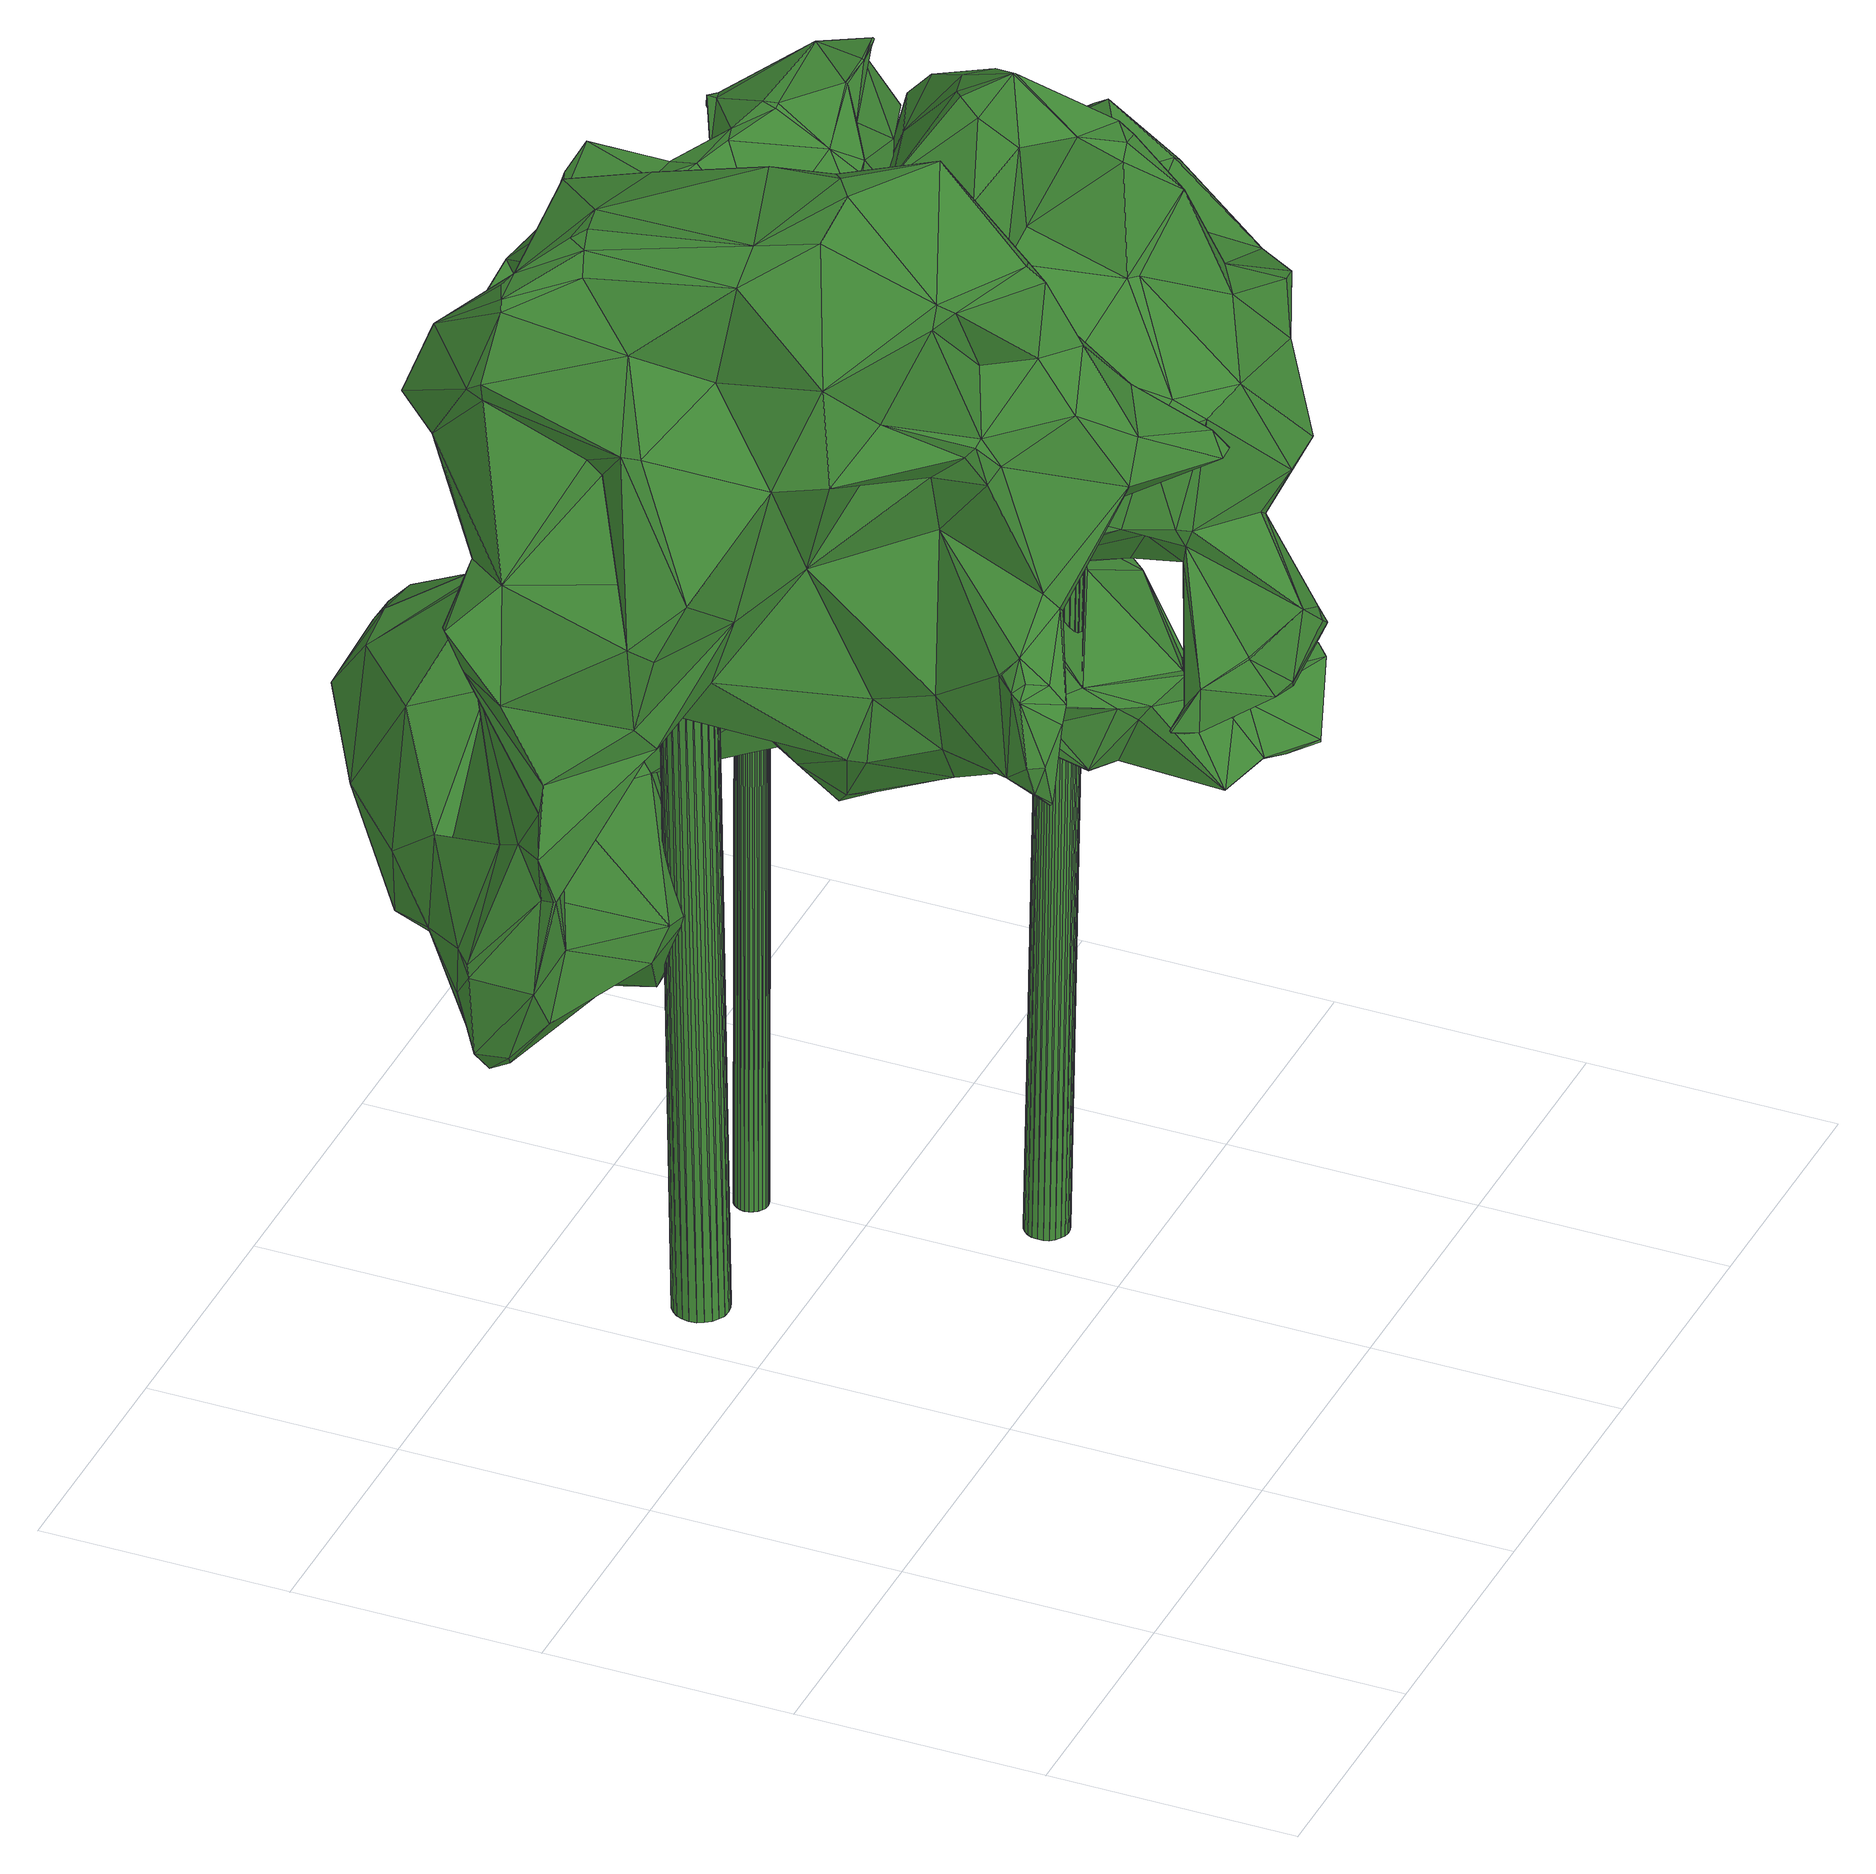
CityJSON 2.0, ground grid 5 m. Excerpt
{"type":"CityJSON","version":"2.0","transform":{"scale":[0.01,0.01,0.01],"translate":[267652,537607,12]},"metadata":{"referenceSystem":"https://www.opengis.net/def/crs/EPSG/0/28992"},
"CityObjects":{
"tree1":{"type":"SolitaryVegetationObject","attributes":{"gtid":27,"crown_width_m":12.55,"crown_median_z":28.43,"crown_r50_m":0.478,"crown_porosity":0.871,"trunk_H_m":15.51,"trunk_DBH_m":1.1,"trunk_radius_m":0.551,"trunk_base_height_m":12.92,"original_gtid":"27"},"geometry":[{"type":"Solid","lod":"3","boundaries":[[[[0,1,2]],[[3,1,0]],[[4,5,6]],[[7,8,9]],[[10,11,12]],[[13,14,15]],[[13,15,16]],[[17,18,19]],[[20,21,22]],[[23,24,25]],[[26,27,28]],[[29,30,31]],[[32,33,34]],[[35,36,37]],[[38,24,23]],[[39,40,41]],[[42,25,43]],[[15,44,45]],[[46,47,48]],[[49,50,51]],[[52,53,54]],[[55,56,57]],[[58,53,6]],[[48,59,60]],[[14,13,61]],[[62,24,63]],[[64,65,66]],[[65,67,66]],[[1,68,69]],[[70,71,5]],[[72,73,63]],[[74,75,76]],[[74,76,77]],[[1,69,78]],[[1,78,17]],[[79,80,81]],[[16,82,13]],[[83,84,85]],[[29,86,87]],[[29,31,86]],[[74,88,75]],[[89,88,74]],[[90,91,92]],[[11,93,94]],[[95,5,4]],[[96,97,98]],[[43,99,7]],[[100,101,102]],[[36,100,103]],[[96,98,82]],[[104,68,1]],[[104,1,3]],[[105,106,107]],[[107,108,105]],[[109,110,111]],[[112,113,114]],[[89,115,88]],[[80,99,116]],[[4,117,95]],[[118,9,68]],[[92,91,119]],[[120,91,90]],[[97,113,112]],[[121,53,52]],[[122,123,124]],[[112,53,121]],[[114,113,57]],[[43,7,42]],[[125,114,57]],[[53,112,6]],[[62,25,24]],[[97,55,113]],[[57,113,55]],[[126,127,128]],[[126,128,129]],[[48,130,46]],[[77,47,74]],[[9,8,68]],[[8,131,68]],[[61,13,82]],[[97,96,55]],[[97,112,121]],[[25,42,132]],[[95,117,112]],[[114,95,112]],[[112,117,6]],[[6,117,4]],[[53,58,54]],[[132,42,9]],[[27,133,134]],[[135,63,24]],[[136,107,137]],[[135,24,38]],[[31,30,138]],[[46,89,47]],[[139,140,21]],[[141,142,30]],[[143,125,144]],[[145,146,147]],[[145,147,148]],[[77,59,48]],[[57,149,125]],[[92,34,33]],[[106,150,107]],[[151,152,153]],[[82,16,96]],[[96,16,55]],[[154,77,155]],[[156,155,77]],[[83,157,158]],[[118,68,104]],[[159,134,160]],[[39,101,40]],[[25,62,116]],[[25,116,43]],[[15,14,44]],[[161,162,51]],[[163,160,164]],[[48,47,77]],[[57,56,149]],[[74,47,89]],[[165,73,72]],[[6,5,58]],[[166,165,161]],[[73,166,167]],[[73,167,168]],[[162,161,169]],[[170,161,165]],[[169,170,135]],[[171,172,173]],[[134,133,164]],[[79,174,69]],[[133,175,164]],[[26,133,27]],[[33,32,120]],[[90,33,120]],[[26,122,176]],[[164,160,134]],[[176,177,37]],[[35,37,177]],[[178,29,148]],[[179,120,180]],[[181,163,102]],[[182,150,106]],[[79,131,99]],[[176,122,177]],[[124,177,122]],[[51,50,161]],[[106,183,184]],[[84,83,158]],[[120,32,110]],[[120,110,185]],[[32,111,110]],[[67,44,66]],[[67,45,44]],[[176,186,175]],[[179,185,160]],[[179,160,181]],[[166,73,165]],[[179,180,185]],[[170,165,72]],[[186,164,175]],[[48,60,130]],[[149,60,187]],[[161,50,166]],[[164,186,103]],[[159,160,185]],[[10,93,11]],[[59,187,60]],[[176,175,26]],[[133,26,175]],[[149,130,60]],[[181,160,163]],[[188,189,71]],[[185,110,159]],[[134,159,109]],[[110,109,159]],[[92,190,191]],[[124,192,141]],[[142,141,192]],[[120,185,180]],[[85,193,140]],[[194,193,85]],[[195,196,197]],[[69,131,79]],[[67,65,198]],[[199,196,195]],[[164,102,163]],[[103,102,164]],[[12,65,200]],[[179,181,102]],[[179,102,101]],[[42,7,9]],[[103,100,102]],[[201,202,196]],[[39,41,203]],[[204,92,119]],[[79,81,205]],[[174,79,205]],[[36,40,100]],[[101,100,40]],[[114,70,95]],[[143,70,114]],[[206,207,129]],[[129,128,206]],[[125,143,114]],[[148,201,199]],[[87,201,148]],[[156,18,172]],[[135,72,63]],[[70,20,71]],[[143,20,70]],[[20,143,21]],[[123,192,124]],[[91,39,119]],[[105,183,106]],[[148,29,87]],[[94,93,208]],[[25,209,23]],[[87,86,31]],[[210,173,184]],[[138,142,153]],[[56,211,212]],[[148,147,178]],[[188,119,213]],[[213,214,188]],[[194,85,84]],[[95,70,5]],[[119,188,204]],[[43,116,99]],[[39,213,119]],[[214,215,188]],[[3,0,216]],[[3,216,16]],[[64,200,65]],[[104,45,67]],[[198,104,67]],[[94,197,209]],[[37,36,217]],[[187,218,140]],[[129,27,182]],[[27,219,182]],[[59,218,187]],[[220,76,2]],[[9,221,132]],[[94,221,222]],[[49,167,223]],[[166,50,49]],[[170,72,135]],[[169,161,170]],[[224,203,225]],[[226,28,151]],[[151,28,207]],[[131,69,68]],[[167,166,223]],[[156,172,171]],[[151,207,152]],[[91,120,227]],[[124,147,177]],[[157,228,158]],[[229,218,154]],[[229,154,171]],[[73,62,63]],[[209,221,94]],[[182,184,127]],[[2,76,75]],[[208,93,230]],[[115,216,88]],[[216,75,88]],[[220,2,17]],[[169,135,231]],[[52,54,232]],[[189,232,58]],[[156,19,18]],[[84,190,22]],[[54,58,232]],[[52,232,121]],[[64,121,232]],[[141,147,124]],[[178,147,141]],[[118,104,11]],[[216,0,75]],[[174,18,17]],[[17,233,174]],[[26,123,122]],[[35,146,36]],[[234,171,235]],[[157,235,210]],[[18,174,172]],[[92,22,190]],[[58,5,189]],[[189,64,232]],[[189,200,64]],[[149,236,130]],[[104,3,45]],[[87,31,201]],[[107,111,137]],[[31,138,201]],[[202,201,138]],[[35,177,147]],[[45,3,15]],[[15,3,16]],[[51,237,49]],[[174,205,172]],[[94,238,197]],[[225,197,238]],[[188,200,189]],[[188,12,200]],[[198,11,104]],[[75,0,2]],[[142,138,30]],[[17,78,233]],[[132,221,25]],[[209,25,221]],[[36,146,41]],[[138,237,202]],[[138,239,237]],[[191,190,34]],[[92,191,34]],[[173,210,235]],[[182,219,150]],[[214,240,230]],[[140,144,187]],[[139,144,140]],[[207,28,27]],[[154,155,171]],[[241,236,212]],[[242,236,241]],[[34,190,228]],[[158,190,84]],[[224,243,203]],[[66,97,121]],[[141,30,178]],[[29,178,30]],[[99,8,7]],[[107,150,109]],[[107,109,111]],[[94,222,11]],[[173,235,171]],[[64,66,121]],[[182,106,184]],[[5,71,189]],[[194,22,21]],[[84,22,194]],[[66,244,97]],[[195,245,199]],[[205,173,172]],[[37,217,176]],[[156,171,155]],[[229,140,218]],[[208,230,240]],[[226,123,28]],[[151,192,226]],[[237,239,49]],[[51,162,237]],[[202,237,162]],[[179,227,120]],[[101,227,179]],[[203,246,39]],[[213,39,246]],[[10,12,215]],[[10,215,214]],[[154,59,77]],[[59,154,218]],[[111,32,137]],[[137,34,228]],[[137,32,34]],[[127,247,128]],[[157,105,228]],[[85,229,234]],[[85,234,83]],[[229,85,140]],[[186,176,217]],[[186,217,103]],[[103,217,36]],[[148,245,145]],[[81,248,168]],[[91,227,39]],[[101,39,227]],[[41,225,203]],[[145,225,41]],[[146,145,41]],[[245,225,145]],[[245,148,199]],[[195,225,245]],[[197,225,195]],[[66,249,244]],[[44,14,249]],[[44,249,66]],[[250,206,128]],[[61,249,14]],[[244,249,61]],[[146,35,147]],[[230,93,10]],[[94,208,238]],[[79,99,80]],[[241,115,242]],[[241,212,115]],[[17,2,1]],[[156,77,76]],[[19,156,76]],[[166,49,223]],[[92,204,22]],[[82,98,244]],[[82,244,61]],[[97,244,98]],[[56,55,211]],[[21,143,144]],[[139,21,144]],[[46,242,89]],[[89,242,115]],[[115,212,216]],[[207,27,129]],[[247,250,128]],[[105,108,251]],[[210,184,183]],[[246,203,243]],[[246,243,214]],[[28,123,26]],[[188,215,12]],[[226,192,123]],[[142,151,153]],[[73,248,62]],[[19,76,17]],[[149,144,125]],[[187,144,149]],[[220,17,76]],[[130,242,46]],[[80,116,248]],[[81,80,248]],[[62,248,116]],[[12,11,198]],[[12,198,65]],[[168,248,73]],[[41,40,36]],[[109,150,219]],[[250,247,239]],[[188,71,204]],[[107,136,108]],[[228,108,136]],[[136,137,228]],[[168,247,127]],[[167,247,168]],[[49,239,247]],[[49,247,167]],[[205,184,173]],[[127,184,205]],[[230,10,214]],[[99,131,8]],[[134,109,219]],[[134,219,27]],[[209,197,196]],[[201,196,199]],[[204,71,20]],[[38,209,196]],[[38,23,209]],[[213,246,214]],[[243,240,214]],[[38,231,135]],[[9,118,221]],[[228,190,158]],[[127,81,168]],[[127,205,81]],[[20,22,204]],[[126,129,127]],[[129,182,127]],[[33,252,92]],[[130,236,242]],[[92,252,90]],[[33,90,252]],[[16,211,55]],[[16,216,211]],[[216,212,211]],[[142,192,151]],[[105,210,183]],[[105,251,228]],[[157,210,105]],[[228,251,108]],[[171,234,229]],[[118,222,221]],[[243,224,240]],[[225,240,224]],[[238,208,240]],[[238,240,225]],[[212,236,149]],[[250,239,153]],[[138,153,239]],[[212,149,56]],[[174,233,69]],[[78,69,233]],[[21,140,193]],[[21,193,194]],[[83,235,157]],[[234,235,83]],[[206,250,152]],[[153,152,250]],[[206,152,207]],[[162,169,231]],[[202,162,231]],[[196,202,231]],[[196,231,38]],[[118,11,222]],[[253,254,255]],[[253,255,256]],[[256,255,257]],[[256,257,258]],[[255,254,259]],[[255,259,257]],[[257,259,260]],[[257,260,258]],[[259,254,261]],[[259,261,260]],[[260,261,262]],[[260,262,258]],[[261,254,263]],[[261,263,262]],[[262,263,264]],[[262,264,258]],[[263,254,265]],[[263,265,264]],[[264,265,266]],[[264,266,258]],[[265,254,267]],[[265,267,266]],[[266,267,268]],[[266,268,258]],[[267,254,269]],[[267,269,268]],[[268,269,270]],[[268,270,258]],[[269,254,271]],[[269,271,270]],[[270,271,272]],[[270,272,258]],[[271,254,273]],[[271,273,272]],[[272,273,274]],[[272,274,258]],[[273,254,275]],[[273,275,274]],[[274,275,276]],[[274,276,258]],[[275,254,277]],[[275,277,276]],[[276,277,278]],[[276,278,258]],[[277,254,279]],[[277,279,278]],[[278,279,280]],[[278,280,258]],[[279,254,281]],[[279,281,280]],[[280,281,282]],[[280,282,258]],[[281,254,283]],[[281,283,282]],[[282,283,284]],[[282,284,258]],[[283,254,285]],[[283,285,284]],[[284,285,286]],[[284,286,258]],[[285,254,287]],[[285,287,286]],[[286,287,288]],[[286,288,258]],[[287,254,289]],[[287,289,288]],[[288,289,290]],[[288,290,258]],[[289,254,291]],[[289,291,290]],[[290,291,292]],[[290,292,258]],[[291,254,293]],[[291,293,292]],[[292,293,294]],[[292,294,258]],[[293,254,295]],[[293,295,294]],[[294,295,296]],[[294,296,258]],[[295,254,297]],[[295,297,296]],[[296,297,298]],[[296,298,258]],[[297,254,299]],[[297,299,298]],[[298,299,300]],[[298,300,258]],[[299,254,301]],[[299,301,300]],[[300,301,302]],[[300,302,258]],[[301,254,253]],[[301,253,302]],[[302,253,256]],[[302,256,258]]]]}]},
"tree2":{"type":"SolitaryVegetationObject","attributes":{"gtid":26,"crown_width_m":9.75,"crown_median_z":28.7,"crown_r50_m":0.43,"crown_porosity":0.887,"trunk_H_m":16.3,"trunk_DBH_m":0.864,"trunk_radius_m":0.432,"trunk_base_height_m":12.4,"original_gtid":"26"},"geometry":[{"type":"Solid","lod":"3","boundaries":[[[[303,304,305]],[[306,307,308]],[[309,310,311]],[[312,313,314]],[[315,316,317]],[[318,319,320]],[[321,322,323]],[[324,325,326]],[[327,328,329]],[[330,331,332]],[[333,334,335]],[[336,337,338]],[[308,339,306]],[[340,341,342]],[[343,344,345]],[[346,347,348]],[[349,350,351]],[[352,353,354]],[[352,355,353]],[[356,357,340]],[[358,359,360]],[[309,361,362]],[[309,362,363]],[[364,362,361]],[[365,311,366]],[[365,367,368]],[[315,364,316]],[[369,347,370]],[[371,372,373]],[[308,374,339]],[[375,376,377]],[[378,379,380]],[[381,382,383]],[[384,367,365]],[[347,346,385]],[[386,387,388]],[[345,385,327]],[[326,389,324]],[[378,306,339]],[[390,391,392]],[[393,394,395]],[[309,363,328]],[[396,397,398]],[[399,342,400]],[[401,400,342]],[[402,398,403]],[[404,316,364]],[[347,345,405]],[[388,387,406]],[[401,407,408]],[[342,407,401]],[[409,363,410]],[[345,327,382]],[[328,385,346]],[[402,403,411]],[[409,329,363]],[[409,383,329]],[[315,317,374]],[[362,315,412]],[[383,409,374]],[[410,374,409]],[[383,374,308]],[[383,308,381]],[[344,405,345]],[[413,405,344]],[[374,317,339]],[[377,414,375]],[[310,346,348]],[[310,328,346]],[[310,309,328]],[[327,329,382]],[[329,383,382]],[[415,416,417]],[[329,328,363]],[[418,419,420]],[[418,420,421]],[[368,367,371]],[[384,371,367]],[[422,323,423]],[[315,374,412]],[[424,425,426]],[[374,410,412]],[[351,350,427]],[[428,429,430]],[[431,314,313]],[[348,311,310]],[[432,433,413]],[[434,433,432]],[[435,436,437]],[[363,412,410]],[[438,439,440]],[[399,441,319]],[[318,320,340]],[[380,379,442]],[[364,315,362]],[[337,336,443]],[[444,443,336]],[[362,412,363]],[[445,446,447]],[[415,427,416]],[[387,448,418]],[[449,450,424]],[[389,441,400]],[[451,441,389]],[[406,418,421]],[[452,453,454]],[[455,454,456]],[[398,344,343]],[[396,457,397]],[[318,342,399]],[[458,459,411]],[[460,411,459]],[[370,347,461]],[[303,462,463]],[[327,385,328]],[[464,331,465]],[[464,332,331]],[[424,426,449]],[[466,320,467]],[[397,468,469]],[[470,471,465]],[[449,471,470]],[[472,462,427]],[[473,474,433]],[[458,471,475]],[[428,356,476]],[[475,471,449]],[[306,378,477]],[[478,428,430]],[[470,465,331]],[[355,479,396]],[[430,480,478]],[[344,398,402]],[[413,344,402]],[[398,397,403]],[[446,445,468]],[[431,481,314]],[[440,439,482]],[[435,483,484]],[[485,377,376]],[[485,376,375]],[[414,337,375]],[[377,486,414]],[[486,377,485]],[[487,488,358]],[[487,489,488]],[[334,488,490]],[[334,491,335]],[[492,493,494]],[[386,389,326]],[[313,495,496]],[[313,496,431]],[[497,498,499]],[[322,500,311]],[[321,500,322]],[[501,494,502]],[[484,503,436]],[[494,504,492]],[[493,502,494]],[[332,505,330]],[[506,330,505]],[[342,341,507]],[[387,418,406]],[[356,508,509]],[[510,511,512]],[[358,513,335]],[[514,515,486]],[[514,486,485]],[[389,386,516]],[[389,516,451]],[[510,512,483]],[[502,493,517]],[[424,416,350]],[[485,518,514]],[[519,514,518]],[[518,443,520]],[[518,520,519]],[[404,500,321]],[[466,521,320]],[[522,464,523]],[[432,425,434]],[[460,425,432]],[[335,513,333]],[[496,440,482]],[[524,319,441]],[[469,468,472]],[[475,426,458]],[[525,454,455]],[[326,448,386]],[[325,448,326]],[[526,379,378]],[[527,515,514]],[[447,446,492]],[[457,468,397]],[[528,529,420]],[[483,435,437]],[[530,483,437]],[[352,479,355]],[[304,509,531]],[[392,391,463]],[[489,368,532]],[[398,355,396]],[[343,355,398]],[[507,314,481]],[[522,523,458]],[[345,382,343]],[[533,534,423]],[[406,516,388]],[[524,516,406]],[[463,391,535]],[[506,505,417]],[[438,536,537]],[[334,490,532]],[[434,425,350]],[[506,450,470]],[[494,501,504]],[[369,366,311]],[[538,539,540]],[[399,319,318]],[[368,541,365]],[[542,323,322]],[[386,448,387]],[[359,335,521]],[[543,521,335]],[[482,539,342]],[[416,424,450]],[[482,439,539]],[[544,408,407]],[[393,545,478]],[[546,372,461]],[[485,375,518]],[[333,488,334]],[[324,420,325]],[[347,369,348]],[[311,348,369]],[[503,442,547]],[[548,436,503]],[[312,393,549]],[[419,325,420]],[[509,521,543]],[[520,538,540]],[[520,544,538]],[[313,549,495]],[[542,322,365]],[[530,550,483]],[[510,483,550]],[[504,447,492]],[[447,504,445]],[[515,390,486]],[[551,390,515]],[[434,349,473]],[[392,550,390]],[[510,550,392]],[[482,342,496]],[[370,461,371]],[[470,450,449]],[[323,422,552]],[[480,553,394]],[[312,545,393]],[[304,554,305]],[[531,509,543]],[[400,401,389]],[[555,379,526]],[[321,323,552]],[[440,553,438]],[[320,521,509]],[[556,452,454]],[[427,522,469]],[[464,522,427]],[[427,469,472]],[[373,557,371]],[[417,416,450]],[[415,417,505]],[[402,411,460]],[[457,446,468]],[[408,389,401]],[[330,506,331]],[[511,477,380]],[[378,380,477]],[[352,477,511]],[[466,360,521]],[[312,549,313]],[[511,558,559]],[[305,554,349]],[[342,318,340]],[[402,460,413]],[[413,460,432]],[[331,506,470]],[[349,434,350]],[[508,320,509]],[[449,426,475]],[[523,560,458]],[[452,352,453]],[[530,338,337]],[[437,338,530]],[[484,483,561]],[[484,561,380]],[[382,562,563]],[[480,394,393]],[[506,417,450]],[[535,391,390]],[[551,535,390]],[[529,564,499]],[[314,545,312]],[[427,415,464]],[[421,420,529]],[[505,332,464]],[[464,415,505]],[[495,565,496]],[[440,496,565]],[[549,395,565]],[[393,395,549]],[[359,521,360]],[[549,565,495]],[[463,462,472]],[[408,324,389]],[[429,515,566]],[[375,337,443]],[[422,547,442]],[[567,422,442]],[[527,566,515]],[[568,548,534]],[[509,303,356]],[[361,309,311]],[[371,461,372]],[[492,446,493]],[[457,493,446]],[[368,371,557]],[[569,570,559]],[[458,426,425]],[[323,571,423]],[[542,571,323]],[[479,572,558]],[[559,558,572]],[[342,539,407]],[[479,493,457]],[[479,457,396]],[[477,352,354]],[[467,320,319]],[[557,532,368]],[[513,488,333]],[[358,488,513]],[[339,317,526]],[[339,526,378]],[[304,531,554]],[[369,370,366]],[[341,545,507]],[[487,541,489]],[[351,427,462]],[[510,558,511]],[[390,550,573]],[[574,563,307]],[[355,563,574]],[[421,524,406]],[[462,303,351]],[[392,558,510]],[[373,372,433]],[[385,345,347]],[[542,541,571]],[[533,571,541]],[[413,433,575]],[[395,394,553]],[[384,366,370]],[[546,433,372]],[[370,371,384]],[[430,553,480]],[[364,500,404]],[[568,534,360]],[[467,576,568]],[[570,455,352]],[[435,484,436]],[[498,436,568]],[[569,577,570]],[[538,407,539]],[[544,407,538]],[[311,500,361]],[[442,484,380]],[[547,548,503]],[[414,486,337]],[[424,350,425]],[[416,427,350]],[[478,480,393]],[[529,578,338]],[[529,528,578]],[[336,338,578]],[[568,466,467]],[[504,501,445]],[[576,498,568]],[[522,458,411]],[[340,508,356]],[[542,365,541]],[[368,489,541]],[[456,453,352]],[[454,453,456]],[[525,556,454]],[[321,552,316]],[[438,519,540]],[[533,579,534]],[[487,579,533]],[[517,580,468]],[[568,436,548]],[[556,525,580]],[[525,468,580]],[[349,491,473]],[[308,307,562]],[[308,562,381]],[[322,311,365]],[[349,351,303]],[[373,474,557]],[[342,581,496]],[[337,573,530]],[[526,552,555]],[[567,555,552]],[[567,442,555]],[[553,582,395]],[[565,395,582]],[[316,404,321]],[[455,456,352]],[[483,512,561]],[[423,571,533]],[[392,463,525]],[[477,354,306]],[[375,443,518]],[[355,354,353]],[[574,354,355]],[[341,357,545]],[[438,540,439]],[[439,540,539]],[[544,324,408]],[[520,540,519]],[[340,357,341]],[[545,357,478]],[[537,536,429]],[[317,552,526]],[[317,316,552]],[[567,552,422]],[[508,340,320]],[[381,562,382]],[[583,392,525]],[[359,358,335]],[[423,547,422]],[[534,547,423]],[[335,491,543]],[[507,545,314]],[[405,413,575]],[[405,575,347]],[[546,575,433]],[[515,429,551]],[[551,429,428]],[[461,347,575]],[[461,575,546]],[[473,433,434]],[[533,541,487]],[[466,568,360]],[[498,576,499]],[[576,529,499]],[[576,421,529]],[[437,436,497]],[[507,581,342]],[[444,336,544]],[[440,565,582]],[[440,582,553]],[[433,474,373]],[[550,530,573]],[[334,473,491]],[[443,444,520]],[[544,520,444]],[[583,455,577]],[[489,532,490]],[[303,476,356]],[[484,442,503]],[[481,581,507]],[[481,431,581]],[[496,581,431]],[[382,563,343]],[[355,343,563]],[[562,307,563]],[[491,349,554]],[[380,561,511]],[[512,511,561]],[[400,441,399]],[[576,467,524]],[[576,524,421]],[[528,420,324]],[[388,516,386]],[[319,524,467]],[[509,304,303]],[[403,522,411]],[[403,397,522]],[[469,522,397]],[[580,559,572]],[[580,572,556]],[[445,517,468]],[[501,517,445]],[[502,517,501]],[[479,517,493]],[[558,517,479]],[[497,436,498]],[[534,548,547]],[[306,354,307]],[[574,307,354]],[[451,524,441]],[[419,448,325]],[[418,448,419]],[[365,366,384]],[[517,558,580]],[[570,577,455]],[[358,579,487]],[[580,569,559]],[[472,525,463]],[[425,460,459]],[[425,459,458]],[[352,559,570]],[[559,352,511]],[[468,525,472]],[[555,442,379]],[[338,564,529]],[[569,580,558]],[[392,577,569]],[[535,476,463]],[[583,577,392]],[[463,476,303]],[[428,476,535]],[[535,551,428]],[[497,499,564]],[[437,497,564]],[[437,564,338]],[[428,357,356]],[[428,478,357]],[[360,534,579]],[[452,556,352]],[[528,324,544]],[[569,558,392]],[[514,537,527]],[[488,489,490]],[[583,525,455]],[[360,579,358]],[[451,516,524]],[[361,500,364]],[[336,578,544]],[[528,544,578]],[[305,349,303]],[[556,572,352]],[[352,572,479]],[[486,573,337]],[[390,573,486]],[[491,554,543]],[[531,543,554]],[[532,557,474]],[[532,474,334]],[[473,334,474]],[[553,536,438]],[[430,536,553]],[[429,536,430]],[[523,464,560]],[[519,537,514]],[[566,527,537]],[[566,537,429]],[[438,537,519]],[[471,458,560]],[[465,471,560]],[[465,560,464]],[[584,585,586]],[[584,586,587]],[[587,586,588]],[[587,588,589]],[[586,585,590]],[[586,590,588]],[[588,590,591]],[[588,591,589]],[[590,585,592]],[[590,592,591]],[[591,592,593]],[[591,593,589]],[[592,585,594]],[[592,594,593]],[[593,594,595]],[[593,595,589]],[[594,585,596]],[[594,596,595]],[[595,596,597]],[[595,597,589]],[[596,585,598]],[[596,598,597]],[[597,598,599]],[[597,599,589]],[[598,585,600]],[[598,600,599]],[[599,600,601]],[[599,601,589]],[[600,585,602]],[[600,602,601]],[[601,602,603]],[[601,603,589]],[[602,585,604]],[[602,604,603]],[[603,604,605]],[[603,605,589]],[[604,585,606]],[[604,606,605]],[[605,606,607]],[[605,607,589]],[[606,585,608]],[[606,608,607]],[[607,608,609]],[[607,609,589]],[[608,585,610]],[[608,610,609]],[[609,610,611]],[[609,611,589]],[[610,585,612]],[[610,612,611]],[[611,612,613]],[[611,613,589]],[[612,585,614]],[[612,614,613]],[[613,614,615]],[[613,615,589]],[[614,585,616]],[[614,616,615]],[[615,616,617]],[[615,617,589]],[[616,585,618]],[[616,618,617]],[[617,618,619]],[[617,619,589]],[[618,585,620]],[[618,620,619]],[[619,620,621]],[[619,621,589]],[[620,585,622]],[[620,622,621]],[[621,622,623]],[[621,623,589]],[[622,585,624]],[[622,624,623]],[[623,624,625]],[[623,625,589]],[[624,585,626]],[[624,626,625]],[[625,626,627]],[[625,627,589]],[[626,585,628]],[[626,628,627]],[[627,628,629]],[[627,629,589]],[[628,585,630]],[[628,630,629]],[[629,630,631]],[[629,631,589]],[[630,585,632]],[[630,632,631]],[[631,632,633]],[[631,633,589]],[[632,585,584]],[[632,584,633]],[[633,584,587]],[[633,587,589]]]]}]},
"tree3":{"type":"SolitaryVegetationObject","attributes":{"gtid":25,"crown_width_m":6.96,"crown_median_z":31.64,"crown_r50_m":0.407,"crown_porosity":0.889,"trunk_H_m":18.77,"trunk_DBH_m":0.658,"trunk_radius_m":0.329,"trunk_base_height_m":12.87,"original_gtid":"25"},"geometry":[{"type":"Solid","lod":"3","boundaries":[[[[634,635,636]],[[637,636,635]],[[638,639,640]],[[641,642,643]],[[644,645,646]],[[639,647,648]],[[649,650,634]],[[651,652,653]],[[654,655,656]],[[657,658,659]],[[660,661,662]],[[663,664,665]],[[666,664,663]],[[667,668,669]],[[670,671,634]],[[672,673,674]],[[672,674,675]],[[676,635,634]],[[644,646,677]],[[678,679,651]],[[680,644,677]],[[680,677,681]],[[682,683,684]],[[685,686,687]],[[688,689,690]],[[691,692,693]],[[694,652,651]],[[695,645,696]],[[695,696,663]],[[697,698,699]],[[700,701,702]],[[703,676,671]],[[704,640,671]],[[692,705,706]],[[707,708,709]],[[645,677,646]],[[666,663,696]],[[656,710,711]],[[712,713,714]],[[712,715,713]],[[671,676,634]],[[639,716,640]],[[717,718,709]],[[715,719,713]],[[720,721,722]],[[723,724,725]],[[660,726,661]],[[714,661,726]],[[714,726,660]],[[727,728,689]],[[690,689,728]],[[682,684,637]],[[645,666,696]],[[639,729,716]],[[730,729,639]],[[731,732,733]],[[653,728,734]],[[636,735,634]],[[682,736,683]],[[737,738,739]],[[645,739,738]],[[738,740,684]],[[731,741,742]],[[743,744,745]],[[746,747,748]],[[660,662,691]],[[749,750,751]],[[651,752,753]],[[678,754,755]],[[742,756,757]],[[640,704,638]],[[655,758,722]],[[759,722,758]],[[760,761,762]],[[763,764,765]],[[763,766,764]],[[767,768,769]],[[642,770,771]],[[755,754,756]],[[755,756,742]],[[652,770,642]],[[652,730,770]],[[772,773,774]],[[737,775,776]],[[691,693,777]],[[670,704,671]],[[684,683,738]],[[736,738,683]],[[645,738,736]],[[638,704,670]],[[778,687,779]],[[780,710,781]],[[712,660,782]],[[684,636,637]],[[767,783,768]],[[739,784,785]],[[680,785,784]],[[771,648,786]],[[762,643,786]],[[744,787,788]],[[701,673,720]],[[722,656,655]],[[789,751,706]],[[789,706,655]],[[790,744,791]],[[756,792,757]],[[657,793,794]],[[776,775,795]],[[793,723,796]],[[797,793,796]],[[797,794,793]],[[723,798,768]],[[799,658,767]],[[715,800,724]],[[690,801,764]],[[657,659,802]],[[793,657,802]],[[634,650,670]],[[688,727,689]],[[652,694,803]],[[804,805,759]],[[797,796,723]],[[797,723,768]],[[656,711,654]],[[660,806,807]],[[794,767,657]],[[767,658,657]],[[799,767,808]],[[677,698,681]],[[766,641,668]],[[764,801,765]],[[653,765,801]],[[685,778,647]],[[669,708,667]],[[715,724,719]],[[802,659,809]],[[659,807,809]],[[703,810,757]],[[742,741,772]],[[731,811,732]],[[812,732,811]],[[671,812,810]],[[671,810,703]],[[731,733,741]],[[761,813,669]],[[635,676,792]],[[781,721,673]],[[805,814,701]],[[809,805,815]],[[804,759,816]],[[817,775,785]],[[652,765,653]],[[658,818,659]],[[790,693,787]],[[819,732,820]],[[792,821,635]],[[822,821,792]],[[778,823,824]],[[778,685,687]],[[767,769,808]],[[761,668,762]],[[668,643,762]],[[728,653,801]],[[678,753,754]],[[825,718,808]],[[720,702,701]],[[659,826,807]],[[798,723,725]],[[769,798,725]],[[827,828,829]],[[790,787,744]],[[776,740,737]],[[700,702,720]],[[795,775,830]],[[686,831,832]],[[795,833,834]],[[694,835,774]],[[824,762,786]],[[698,697,681]],[[710,721,781]],[[777,780,660]],[[661,816,836]],[[661,836,705]],[[772,716,773]],[[654,711,813]],[[662,661,691]],[[804,837,805]],[[838,805,837]],[[698,663,699]],[[653,752,651]],[[839,752,653]],[[785,681,697]],[[785,697,817]],[[681,785,680]],[[737,785,775]],[[722,759,840]],[[812,820,732]],[[685,831,686]],[[665,664,748]],[[760,762,824]],[[829,828,707]],[[701,841,805]],[[739,785,737]],[[805,809,814]],[[663,842,743]],[[722,721,710]],[[717,843,718]],[[654,760,789]],[[782,660,844]],[[668,667,766]],[[834,821,735]],[[794,783,767]],[[845,713,838]],[[809,815,719]],[[787,750,788]],[[830,817,746]],[[832,745,846]],[[832,846,847]],[[668,641,643]],[[843,826,799]],[[802,724,793]],[[793,724,723]],[[655,654,789]],[[787,693,692]],[[727,734,728]],[[673,721,720]],[[719,815,713]],[[697,699,743]],[[663,743,699]],[[825,709,718]],[[654,761,760]],[[786,778,824]],[[842,665,734]],[[703,757,792]],[[703,792,676]],[[763,642,641]],[[639,648,730]],[[848,667,849]],[[688,690,828]],[[709,708,777]],[[717,709,777]],[[764,828,690]],[[826,660,807]],[[832,847,686]],[[839,665,748]],[[824,823,760]],[[745,788,846]],[[814,809,807]],[[736,682,850]],[[666,833,664]],[[830,664,833]],[[730,771,770]],[[694,851,803]],[[651,679,694]],[[835,694,679]],[[816,759,836]],[[852,853,708]],[[711,853,852]],[[822,854,735]],[[753,678,651]],[[834,850,682]],[[830,748,664]],[[650,831,685]],[[649,831,650]],[[705,692,691]],[[805,806,840]],[[791,827,829]],[[791,744,827]],[[743,827,744]],[[827,743,688]],[[707,828,708]],[[722,841,700]],[[840,841,722]],[[768,798,769]],[[788,745,744]],[[842,663,665]],[[722,710,656]],[[766,763,641]],[[743,842,688]],[[688,842,734]],[[779,751,855]],[[779,855,823]],[[706,758,655]],[[830,775,817]],[[839,747,854]],[[670,856,638]],[[706,705,758]],[[680,784,644]],[[734,839,653]],[[745,832,746]],[[745,746,817]],[[777,660,691]],[[845,714,713]],[[717,844,843]],[[833,850,834]],[[678,755,679]],[[776,636,740]],[[684,740,636]],[[737,740,738]],[[706,751,750]],[[706,750,692]],[[780,853,711]],[[789,855,751]],[[640,716,819]],[[769,857,825]],[[795,636,776]],[[693,707,777]],[[829,707,791]],[[791,707,790]],[[694,774,851]],[[660,712,714]],[[693,790,707]],[[772,835,742]],[[774,835,772]],[[803,730,652]],[[765,652,642]],[[773,851,774]],[[778,648,647]],[[645,784,739]],[[644,784,645]],[[736,666,645]],[[850,666,736]],[[666,850,833]],[[665,839,734]],[[697,745,817]],[[743,745,697]],[[809,724,802]],[[654,813,761]],[[760,823,855]],[[760,855,789]],[[725,782,769]],[[759,805,840]],[[642,771,643]],[[822,792,756]],[[753,822,754]],[[822,756,754]],[[822,753,854]],[[673,806,674]],[[660,674,806]],[[839,854,752]],[[833,795,830]],[[708,853,777]],[[643,771,786]],[[747,735,854]],[[746,748,830]],[[805,838,815]],[[708,858,859]],[[839,748,747]],[[700,720,722]],[[781,660,780]],[[711,710,780]],[[777,857,717]],[[727,688,734]],[[786,648,778]],[[771,730,648]],[[692,750,787]],[[675,674,660]],[[637,821,682]],[[635,821,637]],[[772,819,716]],[[741,819,772]],[[742,757,810]],[[741,733,732]],[[742,679,755]],[[835,679,742]],[[728,801,690]],[[822,735,821]],[[663,698,695]],[[677,695,698]],[[794,797,783]],[[827,688,828]],[[803,729,730]],[[773,729,851]],[[795,735,636]],[[803,851,729]],[[766,667,764]],[[700,841,701]],[[668,761,669]],[[716,729,773]],[[673,841,840]],[[673,814,841]],[[701,814,673]],[[645,695,677]],[[843,844,826]],[[765,642,763]],[[847,779,687]],[[847,687,686]],[[795,834,735]],[[660,826,844]],[[847,749,779]],[[768,783,797]],[[823,778,779]],[[751,779,749]],[[852,813,711]],[[852,669,813]],[[640,820,671]],[[819,820,640]],[[852,708,669]],[[859,858,848]],[[847,846,749]],[[750,749,846]],[[788,750,846]],[[691,661,705]],[[714,816,661]],[[780,777,853]],[[675,660,781]],[[814,806,841]],[[673,840,806]],[[841,806,805]],[[675,781,673]],[[831,860,832]],[[746,832,860]],[[708,828,764]],[[834,682,821]],[[649,860,831]],[[672,675,673]],[[758,861,759]],[[836,759,861]],[[836,861,705]],[[758,705,861]],[[746,860,747]],[[649,634,860]],[[634,735,860]],[[735,747,860]],[[812,671,820]],[[707,709,857]],[[814,807,806]],[[769,825,808]],[[848,849,859]],[[719,724,809]],[[713,815,838]],[[845,838,837]],[[816,845,837]],[[816,714,845]],[[804,816,837]],[[799,818,658]],[[826,659,818]],[[799,826,818]],[[650,856,670]],[[638,856,639]],[[647,639,856]],[[742,811,731]],[[715,712,800]],[[741,732,819]],[[685,856,650]],[[647,856,685]],[[753,752,854]],[[812,811,742]],[[812,742,810]],[[712,782,800]],[[725,724,800]],[[725,800,782]],[[708,849,667]],[[862,857,769]],[[799,808,718]],[[799,718,843]],[[859,849,708]],[[708,764,858]],[[848,858,667]],[[764,667,858]],[[862,782,844]],[[862,769,782]],[[709,825,857]],[[862,844,857]],[[844,717,857]],[[777,707,857]],[[863,864,865]],[[863,865,866]],[[866,865,867]],[[866,867,868]],[[865,864,869]],[[865,869,867]],[[867,869,870]],[[867,870,868]],[[869,864,871]],[[869,871,870]],[[870,871,872]],[[870,872,868]],[[871,864,873]],[[871,873,872]],[[872,873,874]],[[872,874,868]],[[873,864,875]],[[873,875,874]],[[874,875,876]],[[874,876,868]],[[875,864,877]],[[875,877,876]],[[876,877,878]],[[876,878,868]],[[877,864,879]],[[877,879,878]],[[878,879,880]],[[878,880,868]],[[879,864,881]],[[879,881,880]],[[880,881,882]],[[880,882,868]],[[881,864,883]],[[881,883,882]],[[882,883,884]],[[882,884,868]],[[883,864,885]],[[883,885,884]],[[884,885,886]],[[884,886,868]],[[885,864,887]],[[885,887,886]],[[886,887,888]],[[886,888,868]],[[887,864,889]],[[887,889,888]],[[888,889,890]],[[888,890,868]],[[889,864,891]],[[889,891,890]],[[890,891,892]],[[890,892,868]],[[891,864,893]],[[891,893,892]],[[892,893,894]],[[892,894,868]],[[893,864,895]],[[893,895,894]],[[894,895,896]],[[894,896,868]],[[895,864,897]],[[895,897,896]],[[896,897,898]],[[896,898,868]],[[897,864,899]],[[897,899,898]],[[898,899,900]],[[898,900,868]],[[899,864,901]],[[899,901,900]],[[900,901,902]],[[900,902,868]],[[901,864,903]],[[901,903,902]],[[902,903,904]],[[902,904,868]],[[903,864,905]],[[903,905,904]],[[904,905,906]],[[904,906,868]],[[905,864,907]],[[905,907,906]],[[906,907,908]],[[906,908,868]],[[907,864,909]],[[907,909,908]],[[908,909,910]],[[908,910,868]],[[909,864,911]],[[909,911,910]],[[910,911,912]],[[910,912,868]],[[911,864,863]],[[911,863,912]],[[912,863,866]],[[912,866,868]]]]}]}
},
"vertices":[
[592,1159,959],[594,1252,1227],[429,1144,1022],[617,1178,951],[826,1903,1245],[693,1822,1376],[872,1892,1260],[698,851,1229],[648,902,1227],[717,880,1213],[585,1329,1651],[707,1133,1399],[832,1424,1471],[944,1352,716],[975,1324,745],[859,1265,778],[743,1254,747],[347,1324,1304],[250,1207,1452],[137,1238,1253],[587,1562,1598],[491,1534,1402],[550,1551,1669],[741,562,1419],[678,524,1426],[739,610,1372],[495,643,2489],[345,805,2349],[486,648,2437],[893,267,2064],[743,350,2120],[857,231,2033],[246,1470,2237],[375,1653,2103],[342,1578,2049],[859,736,2429],[827,970,2467],[809,779,2523],[710,503,1488],[743,1338,2183],[693,1238,2363],[861,1030,2220],[750,775,1275],[692,712,1299],[941,1363,864],[821,1373,1034],[136,1376,830],[94,1319,894],[74,1380,900],[457,462,1781],[425,436,1750],[450,401,1741],[1102,1758,1121],[1077,1808,1123],[1079,1807,1129],[777,1521,674],[531,1622,790],[562,1747,810],[919,1869,1273],[34,1374,1093],[78,1415,1023],[947,1357,718],[642,562,1385],[399,377,1515],[991,1574,1297],[1004,1379,1245],[992,1473,999],[947,1349,1187],[663,1030,1302],[611,1066,1392],[611,1826,1344],[744,1615,1506],[391,404,1538],[410,468,1545],[107,1244,982],[377,1158,969],[159,1235,1114],[24,1240,1099],[594,1393,1451],[547,844,1395],[537,800,1408],[567,801,1530],[858,1467,678],[152,1435,1682],[236,1512,1705],[204,1436,1645],[893,233,2034],[895,236,2030],[369,1233,909],[138,1336,852],[412,1651,2094],[557,1593,2087],[533,1643,1902],[713,1036,1523],[757,985,1559],[662,1916,1206],[805,1512,668],[810,1709,843],[848,1500,675],[626,878,1260],[662,1279,2506],[649,1451,2452],[505,1325,2510],[664,1048,2579],[658,1281,1232],[92,1084,1859],[131,983,1958],[236,1159,2176],[350,1244,2042],[311,1176,2348],[287,1419,2394],[232,1435,2264],[773,1876,1071],[619,1763,836],[558,1834,1070],[392,1302,893],[673,685,1322],[758,1917,1159],[671,1042,1315],[705,1476,1990],[379,1591,2265],[1062,1698,1044],[700,552,2470],[527,619,2457],[722,524,2428],[416,1689,1050],[564,788,2074],[474,892,1852],[560,683,2056],[323,781,2153],[173,1429,862],[643,983,1290],[773,832,1292],[456,857,2591],[376,989,2507],[400,372,1519],[329,1265,2083],[250,1439,2217],[705,351,2034],[357,1544,1156],[201,1384,1281],[739,457,2296],[662,439,2194],[459,1681,1344],[347,1576,1160],[761,774,2166],[853,814,2356],[823,615,2334],[890,454,2051],[362,1595,940],[237,1120,2179],[570,587,2161],[558,593,2146],[580,552,2102],[55,1239,1289],[40,1209,1302],[43,1204,1302],[55,1320,1697],[116,1456,1787],[359,1287,2461],[399,1301,2492],[401,438,1723],[452,368,1707],[442,1313,2510],[443,984,2560],[377,414,1599],[412,460,1731],[451,501,1737],[529,661,1600],[429,366,1677],[390,383,1602],[0,1221,1417],[262,1115,1513],[178,1061,1595],[366,1124,1537],[575,854,2622],[709,728,2650],[727,561,2460],[868,418,2141],[361,1424,2432],[338,1440,2417],[425,1340,2493],[296,886,2134],[111,1039,1834],[324,971,1806],[299,1423,2414],[623,888,2622],[106,1425,1100],[731,1494,1697],[907,1568,1425],[296,1479,1828],[345,1573,2046],[676,519,2290],[306,1333,1330],[280,1430,1643],[751,751,1747],[753,585,1751],[779,772,1702],[790,1352,1313],[849,549,1919],[914,1523,1425],[824,513,1851],[593,435,1808],[866,1045,2056],[654,1563,1689],[344,1026,1645],[555,613,2121],[452,736,2226],[683,975,1740],[768,770,1628],[130,1087,1659],[688,1480,782],[454,1476,793],[715,1443,1991],[693,1344,1844],[730,1488,1696],[587,1238,763],[688,926,2581],[49,1383,1111],[395,1039,2273],[282,1340,1127],[770,868,1320],[689,1020,1416],[442,491,1745],[846,1030,2012],[836,966,1987],[628,616,2279],[536,1469,2253],[201,1380,1855],[128,1316,1346],[552,1192,1734],[577,514,1606],[999,1631,1288],[444,1247,1619],[49,1241,1483],[50,1233,1548],[318,1477,881],[572,431,1827],[710,948,1747],[574,466,1849],[683,1090,1934],[294,1430,882],[173,1397,842],[703,1154,1985],[918,1424,791],[785,731,1968],[685,1267,1994],[629,696,1894],[530,647,1484],[939,1397,820],[568,574,2063],[320,1135,1849],[391,1651,2094],[630,1144,93],[575,1145,92],[628,1159,92],[610,1162,1644],[608,1176,1644],[555,1163,1643],[623,1172,92],[603,1190,1644],[614,1184,92],[595,1201,1643],[603,1192,92],[583,1210,1643],[590,1198,91],[570,1216,1643],[576,1200,91],[556,1218,1643],[561,1198,91],[541,1216,1643],[548,1193,91],[528,1211,1642],[537,1184,91],[517,1202,1642],[528,1173,91],[508,1191,1642],[522,1160,91],[502,1177,1643],[520,1146,91],[500,1163,1643],[522,1131,91],[502,1149,1643],[527,1118,92],[507,1136,1643],[536,1106,92],[516,1124,1643],[547,1098,92],[527,1115,1644],[560,1092,92],[540,1109,1644],[574,1090,93],[555,1107,1644],[589,1092,93],[569,1109,1644],[602,1097,93],[582,1115,1644],[614,1106,93],[594,1123,1644],[622,1117,93],[603,1134,1644],[628,1130,93],[608,1148,1644],
[1138,641,1613],[1279,708,1741],[1205,590,1765],[779,912,2151],[811,803,2285],[843,885,2357],[1062,731,2620],[1137,557,2515],[1243,662,2450],[1379,250,1262],[1380,254,1245],[1406,277,1269],[1108,973,2398],[1239,1021,2387],[1043,991,2318],[1414,632,1330],[1465,758,1402],[1455,747,1409],[1334,794,2292],[1378,773,2305],[1426,931,2182],[1416,897,1078],[1436,926,1058],[1450,931,1049],[1001,682,2333],[1043,599,2527],[970,683,2526],[805,284,1443],[816,259,1446],[773,297,1462],[1638,531,1826],[1553,529,1843],[1529,595,1698],[1215,909,1271],[1073,923,1321],[1211,866,1413],[897,967,2266],[1403,623,1336],[1348,523,1205],[1360,517,1197],[859,533,2157],[908,353,2099],[1013,487,2264],[1093,522,2505],[1149,433,2389],[1132,525,2497],[1200,439,1692],[1099,308,1640],[1118,479,1666],[898,854,1953],[952,729,2087],[800,861,2143],[823,623,2057],[1245,666,1426],[1195,454,1292],[1608,743,1899],[1465,705,1787],[1528,830,1841],[1180,821,2533],[1131,865,2537],[1059,733,2621],[1231,969,2448],[1446,711,2327],[1327,633,2260],[1469,579,2215],[1503,593,2177],[1161,595,2367],[1288,561,2211],[1405,388,2110],[1304,286,2151],[1407,372,2077],[921,913,2429],[949,857,1176],[929,854,1172],[926,855,1175],[892,992,2147],[956,872,2096],[928,1004,1952],[843,733,2375],[908,681,2313],[868,730,2459],[1453,583,2228],[1066,518,2479],[1521,898,1086],[1560,1060,1226],[1571,970,1219],[1484,809,1099],[928,811,1436],[937,734,1551],[934,768,1578],[1179,319,1266],[1134,329,1258],[1144,272,1180],[760,567,1895],[830,421,1842],[851,376,2036],[1477,707,1231],[1492,701,1175],[1488,700,1173],[919,289,2065],[885,336,1829],[1247,981,2430],[1034,473,2260],[1571,1003,1247],[1347,526,1201],[1443,730,1179],[990,773,2556],[1012,817,2577],[907,313,1818],[1045,839,2562],[1005,259,2097],[952,875,1304],[819,291,1492],[986,232,1552],[851,311,1432],[1556,1063,1227],[1454,980,1230],[1419,1004,1260],[1495,1012,1288],[1343,1019,2117],[1514,926,2075],[1074,140,1595],[1063,234,1781],[1051,125,1613],[1026,382,1657],[1067,599,1295],[1065,529,1268],[1087,471,1276],[1402,329,1220],[1143,174,1917],[1265,271,2031],[1201,291,1838],[1106,896,1709],[1279,920,1728],[1251,965,1591],[1112,548,1120],[1245,493,1149],[1184,434,1143],[1495,799,1275],[1131,970,1984],[1034,816,1262],[1158,840,1331],[642,611,1619],[632,606,1628],[603,607,1619],[1447,933,1050],[1045,103,1587],[986,148,1476],[1502,861,1261],[915,588,2007],[1039,748,2004],[1059,634,1806],[1097,845,1814],[1127,766,1894],[725,615,1794],[957,114,1668],[1036,231,1802],[1078,189,1880],[1264,402,2162],[1035,474,1650],[1005,653,1592],[816,257,1542],[910,149,1495],[1428,835,1652],[1509,915,1517],[772,609,1752],[922,412,1776],[983,145,1475],[932,123,1521],[1002,477,1656],[1334,468,1894],[1394,424,2010],[1000,94,1622],[1022,713,1517],[875,938,1963],[1179,442,1295],[760,689,1879],[1113,417,1288],[1403,331,1223],[1301,447,1163],[1068,929,1675],[1130,898,1783],[936,804,1197],[937,850,1338],[1680,734,1968],[1634,546,1855],[1562,649,1946],[1540,553,1887],[1401,579,1754],[600,608,1622],[622,649,1698],[600,704,1551],[1254,207,1163],[1344,353,1178],[1278,973,1597],[1433,986,1586],[1404,980,1552],[1212,780,2426],[631,705,1547],[628,707,1550],[1329,938,1869],[601,699,1550],[776,301,1463],[848,308,1429],[1388,352,1229],[1332,726,1431],[1322,793,1549],[802,958,1685],[785,967,1839],[841,957,1786],[1639,536,1824],[973,711,1222],[968,647,1300],[1556,942,1230],[736,687,1724],[987,741,1221],[1069,588,1113],[1101,612,1248],[1471,692,1676],[917,330,1774],[896,196,1578],[1503,881,1407],[1019,622,1741],[1007,982,2247],[986,670,1241],[1274,942,1257],[1348,989,1286],[1055,882,1572],[1404,666,1727],[1426,463,2029],[1591,851,2038],[1508,916,1859],[981,699,1513],[1086,496,1240],[1066,587,1116],[1225,511,1196],[1260,498,1158],[1116,552,1125],[1510,657,2158],[1460,744,2301],[1469,616,1670],[1302,756,1282],[1237,364,1270],[1270,281,2158],[1354,989,2066],[1343,937,1870],[1255,207,1168],[1001,854,1579],[970,646,1303],[1184,923,2271],[1054,311,1154],[1377,610,1745],[1068,894,2216],[802,649,1870],[1426,405,2069],[765,879,1722],[822,914,1793],[894,193,1576],[883,954,1850],[834,750,2338],[837,786,2243],[1341,838,1452],[1200,252,1159],[1010,643,1238],[1170,845,2167],[1446,899,1660],[836,922,1776],[873,933,1836],[1424,766,2129],[764,690,1876],[1005,838,1496],[820,835,2170],[1172,346,2166],[1483,956,1525],[1052,867,1663],[1234,927,1264],[1582,807,1927],[764,658,1770],[1389,352,1225],[1145,275,1176],[1082,802,1640],[1168,694,39],[1125,695,40],[1167,706,39],[1191,672,1670],[1190,683,1670],[1148,673,1670],[1163,716,40],[1186,694,1670],[1156,725,40],[1179,703,1670],[1147,732,40],[1170,710,1670],[1137,737,40],[1160,714,1671],[1126,738,40],[1149,716,1671],[1114,737,41],[1138,714,1671],[1104,733,41],[1127,710,1671],[1095,726,41],[1118,703,1671],[1088,717,41],[1111,695,1671],[1083,707,41],[1107,684,1671],[1082,696,41],[1105,673,1671],[1083,684,40],[1106,662,1671],[1087,674,40],[1110,651,1670],[1094,665,40],[1117,642,1670],[1103,658,40],[1126,635,1670],[1113,653,40],[1136,631,1670],[1124,652,39],[1148,629,1670],[1136,653,39],[1159,631,1670],[1146,657,39],[1169,635,1670],[1155,664,39],[1178,642,1669],[1162,673,39],[1185,651,1669],[1167,683,39],[1190,661,1670],
[733,1096,2350],[741,1225,2490],[671,1297,2424],[689,1291,2472],[900,966,2422],[1013,953,2326],[929,972,2446],[1150,1129,2009],[1110,1159,2064],[1103,1035,1975],[585,1621,2111],[680,1577,2222],[588,1623,2110],[952,941,2200],[956,942,2199],[777,1086,2218],[795,1052,2309],[1077,1266,2313],[1137,1214,2274],[1106,1288,2103],[1147,952,1687],[984,875,1553],[1014,897,1534],[1088,1435,1166],[1091,1432,1168],[1004,1327,1193],[945,1173,1366],[800,1035,1480],[844,1046,1567],[745,1475,2002],[707,1466,2190],[870,1363,2063],[713,1499,2201],[1226,1158,1802],[1229,1096,1847],[1181,1090,1808],[864,981,2421],[876,1019,2492],[785,1035,1435],[940,933,1321],[847,1103,1323],[802,1031,1479],[797,1186,2516],[588,1622,2092],[1001,1318,2429],[1029,1265,2443],[580,1590,2079],[574,1579,1996],[733,1440,2486],[699,1469,2431],[660,1455,2404],[816,1059,2179],[850,1087,2033],[881,1028,2067],[964,1301,1853],[1046,1155,1964],[1152,1206,1901],[843,1141,1643],[790,1084,1678],[847,1173,1661],[1187,1131,2358],[616,1591,2085],[693,1522,2177],[734,1445,2000],[577,1581,1995],[743,1473,1999],[958,907,1346],[961,922,1274],[964,920,1275],[882,1129,2548],[904,969,2435],[758,1014,1568],[795,995,1653],[990,1254,1647],[1140,1228,1747],[1102,1352,1488],[1017,958,1536],[1127,980,1659],[853,1250,1350],[775,1269,1298],[752,1164,1363],[792,1329,1297],[1090,984,2389],[1103,1349,1486],[1111,1390,1450],[789,1296,1285],[965,923,1275],[959,910,1347],[963,879,1403],[954,1479,1266],[851,1339,1269],[949,1460,1354],[786,1076,1379],[981,1231,2032],[1087,1254,2082],[1122,1040,2350],[1026,1038,2253],[1038,1003,2641],[1013,1009,2606],[1038,1000,2639],[964,1360,2060],[801,1194,2369],[779,1495,2314],[593,1429,2288],[618,1483,2335],[598,1474,2287],[613,1405,2320],[1059,1015,2603],[1060,1126,2586],[896,1436,1915],[892,1421,1813],[846,1308,1934],[839,1303,2100],[850,1170,2271],[841,1306,2101],[816,991,1879],[826,1080,1739],[817,978,1846],[1039,1224,2262],[993,1290,2391],[965,1301,2479],[1000,1292,2466],[957,1278,2484],[892,1159,2551],[762,1011,1568],[731,993,1359],[1077,993,1821],[1138,989,1847],[1120,958,1977],[1156,1192,2048],[1209,1225,1905],[1157,1225,2072],[1209,1174,1895],[1076,1547,1281],[968,1530,1294],[978,1462,1377],[1083,1167,2080],[995,1023,2145],[1072,1039,2580],[1193,1014,2391],[1181,1044,2383],[636,1312,2144],[633,1349,2320],[1031,1188,1581],[945,913,2098],[942,999,1967],[1003,988,1535],[973,927,1488],[970,1288,1346],[1029,1527,1268],[641,1513,2163],[610,1405,2149],[1098,916,2047],[846,1238,1718],[844,1254,1788],[976,951,1687],[882,1242,1705],[962,1436,1737],[828,1194,2521],[972,1438,1226],[1054,1470,1196],[665,1359,2309],[970,1468,1244],[997,1484,1241],[952,1511,1298],[1126,1414,1338],[833,1332,1297],[1120,1250,2076],[962,1352,1209],[1172,1070,2342],[709,1057,1292],[743,1033,1274],[853,1105,1318],[951,1195,1318],[1188,1489,1381],[854,1282,1284],[893,1128,2554],[1013,1013,2608],[971,1028,2577],[1160,976,1693],[852,1107,1315],[814,1269,1290],[733,1117,1376],[714,1387,2004],[1033,1362,1246],[978,1009,2490],[971,1024,2575],[756,1285,2469],[832,1237,2460],[975,989,1971],[1079,921,2005],[1108,1393,1450],[1016,1216,1360],[1007,1390,1820],[1039,1353,1788],[1004,1418,1756],[703,1342,2162],[787,1078,2200],[860,1176,2014],[740,1465,2284],[726,1412,2384],[1103,1112,2415],[781,1034,1436],[710,1061,1292],[752,1099,1303],[939,1273,2125],[760,994,1329],[938,929,1320],[932,1380,2042],[1103,1352,1445],[1013,1218,1363],[749,1131,1338],[882,1165,1859],[833,1049,1953],[1320,1165,1668],[1317,1163,1668],[779,1491,2313],[1222,1036,2367],[1056,1066,1728],[1036,1082,1637],[954,1210,2327],[995,1024,1803],[887,995,2323],[1100,1350,1486],[1317,1167,1668],[1317,1165,1665],[833,1154,2247],[783,1032,1435],[1099,1353,1446],[958,1195,87],[925,1195,87],[957,1203,87],[958,1193,1964],[957,1201,1964],[926,1193,1964],[954,1211,87],[954,1209,1964],[948,1218,87],[949,1216,1964],[942,1223,87],[942,1221,1964],[934,1227,87],[934,1224,1964],[925,1228,87],[926,1226,1964],[917,1227,87],[917,1224,1964],[909,1224,87],[909,1221,1964],[902,1218,87],[902,1216,1964],[897,1211,87],[897,1209,1964],[893,1204,87],[894,1201,1964],[892,1195,87],[893,1193,1964],[893,1187,87],[894,1184,1964],[897,1179,87],[897,1176,1964],[902,1172,87],[902,1169,1964],[909,1167,87],[909,1164,1964],[916,1163,87],[917,1161,1964],[925,1162,87],[925,1160,1964],[933,1163,87],[934,1161,1964],[941,1166,87],[942,1164,1964],[948,1172,87],[949,1169,1964],[953,1179,87],[954,1176,1964],[957,1186,87],[957,1184,1964]
]}
